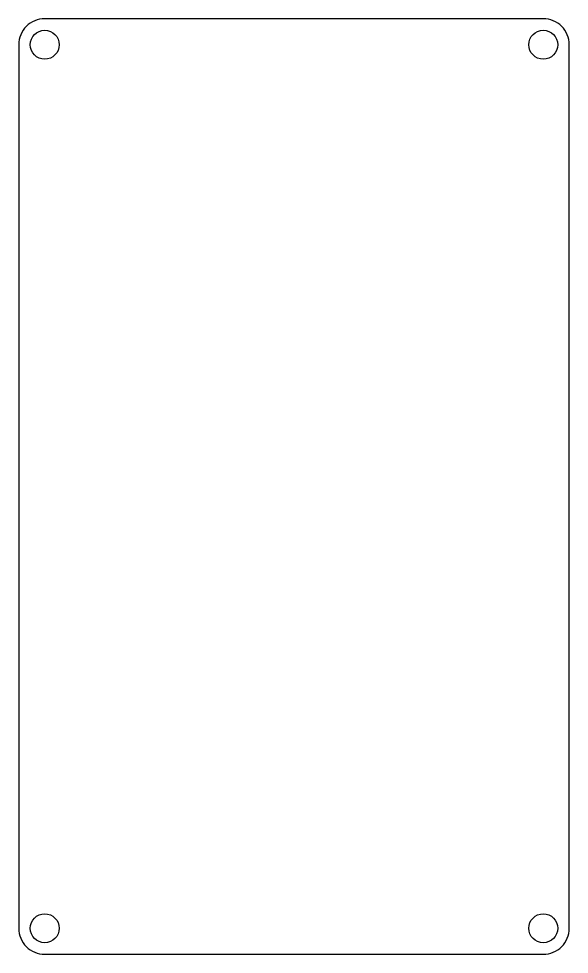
# Model space of a CAD drawing. Header units: millimetres. Extents: x -2 to 94, y -2 to 160.
import ezdxf

# ---------------------------------------------------------------- set-up
doc = ezdxf.new("R2010")
doc.units = ezdxf.units.MM
doc.layers.get('0').update_dxf_attribs({"linetype": 'CONTINUOUS'})

msp = doc.modelspace()

# ---------------------------------------------------------------- linework, layer by layer
msp.add_lwpolyline([(93.75, 155.925, 0.4142136), (89.25, 160.425), (3, 160.425, 0.4142136), (-1.5, 155.925), (-1.5, 3, 0.4142136), (3, -1.5), (89.25, -1.5, 0.4142136), (93.75, 3)], format="xyb", close=True)
for centre in [(3, 155.925), (89.25, 155.925), (3, 3), (89.25, 3)]:
    msp.add_circle(centre, 2.5)

doc.saveas('drawing.dxf')
